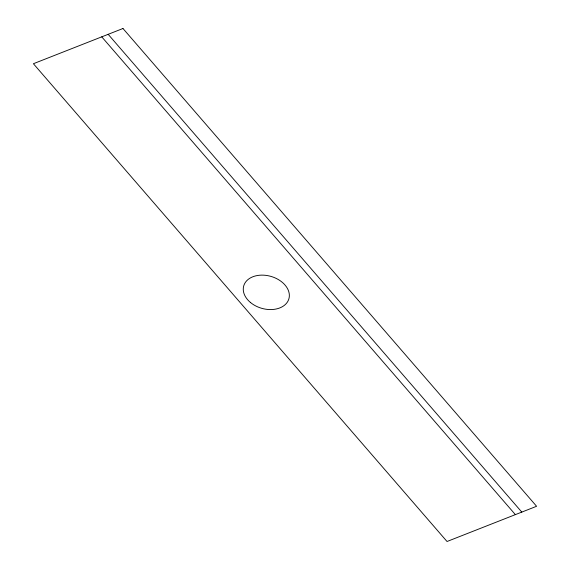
<?xml version="1.0" encoding="UTF-8"?>
<svg xmlns="http://www.w3.org/2000/svg" width="570" height="570" viewBox="0 0 570 570"><rect width="100%" height="100%" fill="white"/><g stroke="black" fill="none" stroke-linecap="round" stroke-linejoin="round"><path stroke-width="0.85" d="M108.172 34.321L521.799 512.095M101.745 36.843L515.373 514.625M122.97 28.5L33.402 63.719L447.03 541.5L536.598 506.281L122.97 28.5M250.501 302.513A23.498 16.616 15.9 0 0 288.741 299.314A23.498 16.616 15.9 0 0 259.678 275.224A23.498 16.616 15.9 0 0 250.501 302.513"/></g></svg>
